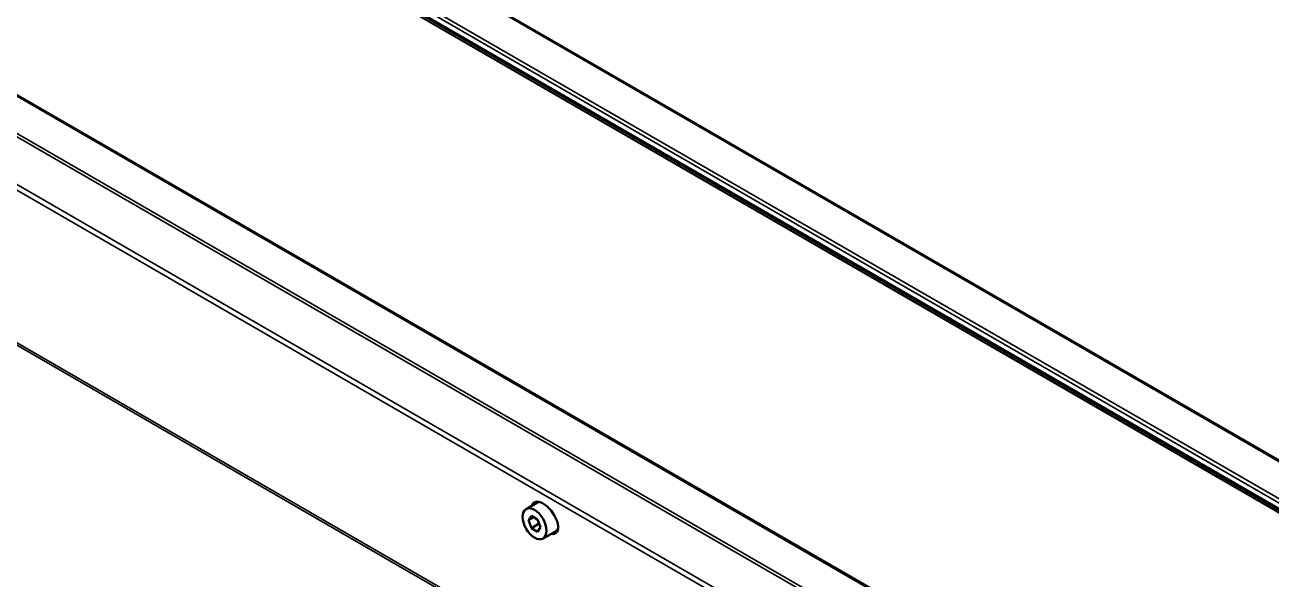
# Model space of a CAD drawing. Header units: millimetres. Extents: x 100 to 5488, y 100 to 4218.
# Drawn here: x 3084.4 to 3333.9, y 3422.5 to 3533.4 of the extents above; entities that cross this region are included whole.
import ezdxf

# ---------------------------------------------------------------- set-up
doc = ezdxf.new("R2010")
doc.units = ezdxf.units.MM
doc.header["$LTSCALE"] = 20
doc.layers.add('Visible (ANSI)', color=7, linetype='Continuous', lineweight=50)
doc.layers.add('Visible Narrow (ANSI)', color=7, linetype='Continuous', lineweight=35)

msp = doc.modelspace()

# ---------------------------------------------------------------- linework, layer by layer
at = {"layer": 'Visible (ANSI)'}
for p, q in [((3615.965, 3284.261), (2942.799, 3672.914)), ((3609.01, 3278.573), (2935.845, 3667.225)), ((2879.776, 3636.527), (3552.942, 3247.875)), ((3184.71, 3436.548), (3187.185, 3437.977)), ((3185.798, 3435.181), (3185.186, 3434.31)), ((3186.246, 3434.923), (3185.186, 3434.31)), ((3185.186, 3434.31), (3185.798, 3432.732)), ((3185.798, 3435.181), (3187.023, 3434.474)), ((3187.351, 3433.629), (3185.798, 3432.732)), ((3187.635, 3432.896), (3187.023, 3434.474)), ((3187.023, 3432.025), (3185.798, 3432.732)), ((3187.023, 3432.025), (3187.635, 3432.896)), ((3188.11, 3430.659), (3190.585, 3432.088))]:
    msp.add_line(p, q, dxfattribs=at)
for centre, major_axis, ratio, start_param, end_param in [((3188.477, 3434.796), (2.201, -3.054), 0.4974072, 5.7973174, 9.8098748), ((3188.885, 3435.032), (-1.875, 3.248), 0.5773503, 0.1869494, 0.4354824), ((3188.885, 3435.032), (-1.7, 2.944), 0.5773503, 6.2500761, 6.2831853), ((3188.885, 3435.032), (1.875, -3.248), 0.5773503, 5.847703, 6.2371217), ((3188.885, 3435.032), (1.7, -2.944), 0.5773503, 0, 0.4419894)]:
    msp.add_ellipse(centre, major_axis=major_axis, ratio=ratio, start_param=start_param, end_param=end_param, dxfattribs=at)
msp.add_ellipse((3186.41, 3433.603), major_axis=(-1.7, 2.944), ratio=0.5773503, dxfattribs=at)
at = {"layer": 'Visible Narrow (ANSI)'}
for p, q in [((3615.715, 3284.237), (2942.549, 3672.889)), ((3608.907, 3279.898), (2935.741, 3668.55)), ((2936.095, 3669.162), (3609.26, 3280.51)), ((2935.741, 3667.454), (3608.907, 3278.801)), ((3605.725, 3280.265), (2939.277, 3665.039)), ((2944.156, 3661.814), (3601.199, 3282.47)), ((2944.28, 3661.641), (3601.112, 3282.419)), ((3552.692, 3247.85), (2879.526, 3636.503)), ((2873.072, 3632.776), (3546.237, 3244.124)), ((3545.899, 3243.637), (2872.733, 3632.29)), ((3543.912, 3234.096), (2870.747, 3622.748)), ((2870.818, 3623.813), (3543.984, 3235.161)), ((2874.76, 3589.91), (3547.926, 3201.257)), ((3547.938, 3200.764), (2874.772, 3589.416))]:
    msp.add_line(p, q, dxfattribs=at)

doc.saveas('drawing.dxf')
